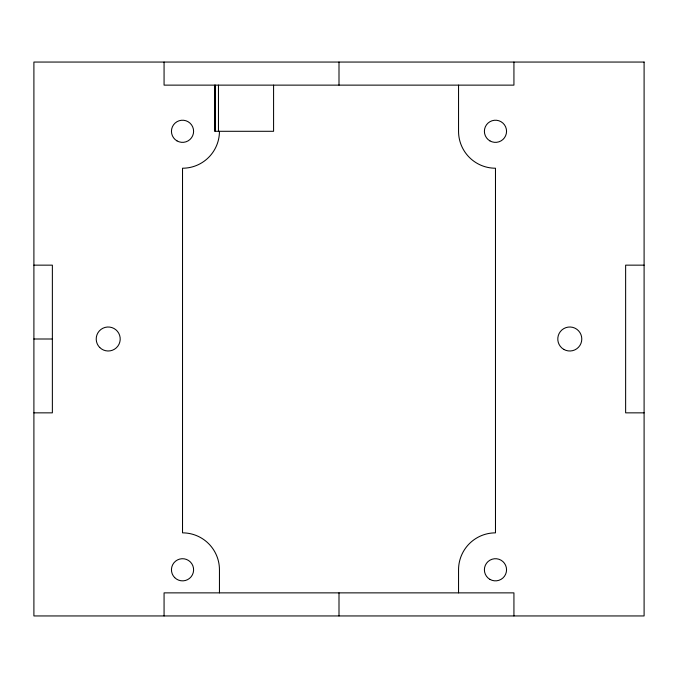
<?xml version="1.0" encoding="UTF-8"?>
<svg xmlns="http://www.w3.org/2000/svg" width="678" height="678" viewBox="0 0 678 678"><rect width="100%" height="100%" fill="white"/><g stroke="black" fill="none" stroke-linecap="round" stroke-linejoin="round"><path stroke-width="1.02" d="M33.9 265.149L52.367 265.149L52.367 412.851L33.9 412.851M644.1 265.149L625.633 265.149L625.633 412.851L644.1 412.851M33.9 339L52.367 339M513.932 62.054L513.932 85.131L164.068 85.131L164.068 62.054M513.932 615.946L513.932 592.869L164.068 592.869L164.068 615.946M458.548 85.131L458.548 131.295A36.926 36.926 0 0 0 495.474 168.22L495.474 532.857A36.926 36.926 0 0 0 458.548 569.783L458.548 592.869M339 62.054L339 85.131M339 592.869L339 615.946M273.581 85.131L273.581 131.295L214.502 131.295L214.502 85.131M219.452 592.869L219.452 569.783A36.926 36.926 0 0 0 182.526 532.857L182.526 168.22A36.926 36.926 0 0 0 219.452 131.295M218.46 85.131L218.46 131.295M215.502 85.131L215.502 131.295M644.1 62.054L33.9 62.054L33.9 615.946L644.1 615.946L644.1 62.054M489.931 579.376A11.077 11.077 0 0 0 506.551 569.783A11.077 11.077 0 0 0 489.931 560.189A11.077 11.077 0 0 0 489.931 579.376M176.992 140.888A11.077 11.077 0 0 0 193.603 131.295A11.077 11.077 0 0 0 176.992 121.701A11.077 11.077 0 0 0 176.992 140.888M563.782 349.39A12.001 12.001 0 0 0 581.792 339A12.001 12.001 0 0 0 563.782 328.61A12.001 12.001 0 0 0 563.782 349.39M99.725 347.483A12.001 12.001 0 0 0 119.803 342.102A12.001 12.001 0 0 0 105.107 327.406A12.001 12.001 0 0 0 99.725 347.483M174.695 577.622A11.077 11.077 0 0 0 193.23 572.656A11.077 11.077 0 0 0 179.662 559.087A11.077 11.077 0 0 0 174.695 577.622M489.931 140.888A11.077 11.077 0 0 0 506.551 131.295A11.077 11.077 0 0 0 489.931 121.701A11.077 11.077 0 0 0 489.931 140.888"/></g></svg>
